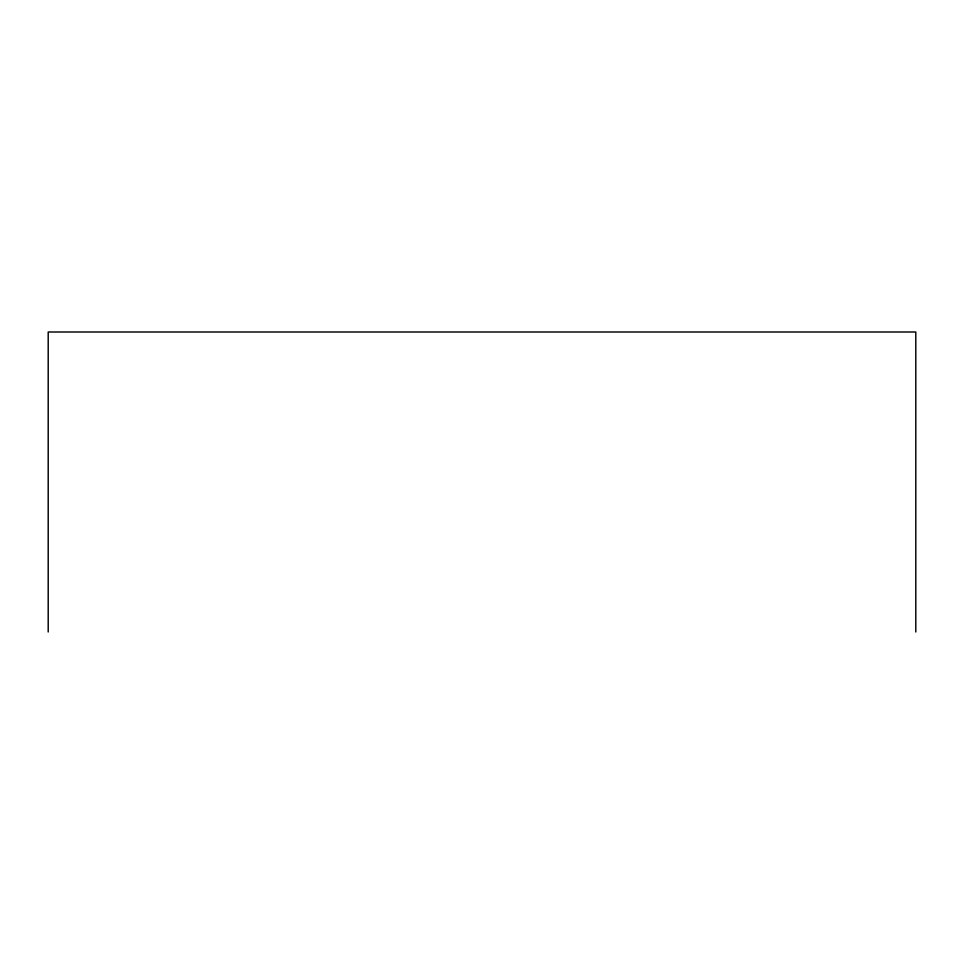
<?xml version="1.0" encoding="UTF-8"?>
<svg xmlns="http://www.w3.org/2000/svg" width="964" height="964" viewBox="0 0 964 964"><rect width="100%" height="100%" fill="white"/><g stroke="black" fill="none" stroke-linecap="round" stroke-linejoin="round"><path stroke-width="1.45" d="M915.8 631.998L915.8 332.002L48.2 332.002L48.2 631.998"/></g></svg>
